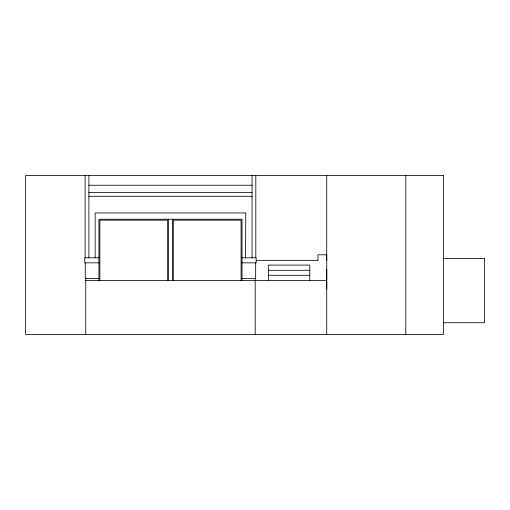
<?xml version="1.0" encoding="UTF-8"?>
<svg xmlns="http://www.w3.org/2000/svg" width="510" height="510" viewBox="0 0 510 510"><rect width="100%" height="100%" fill="white"/><g stroke="black" fill="none" stroke-linecap="round" stroke-linejoin="round"><path stroke-width="0.76" d="M309.793 280.417L309.793 265.079L268.375 265.079L268.375 280.417M326.738 334.388L326.738 175.612M245.571 258.034L245.782 212.951L95.16 212.951L95.16 257.824M88.887 185.245L252.061 185.245M88.887 192.557L252.061 192.557M88.887 196.318L252.061 196.318M98.927 257.824L84.807 257.824L84.807 262.848L98.927 262.848M242.014 257.824L256.179 257.824L256.179 262.854L242.014 262.854M443.069 258.449L484.5 258.532M256.179 260.336L318.017 260.336M268.375 270.3L309.793 270.3M268.375 275.279L309.793 275.279M98.927 278.536L85.278 278.536L85.278 262.848M242.014 278.536L255.669 278.536L255.669 262.854M85.75 280.417L326.738 280.417M443.47 322.741L484.5 322.741L484.5 258.449M405.813 175.612L405.813 334.388M326.738 260.336L326.738 254.802L317.953 254.802L317.953 260.336M326.738 269.299L326.738 289.023M255.822 175.612L255.822 257.824M255.198 278.536L255.198 334.388M252.061 175.612L252.042 257.843M242.014 280.417L242.014 219.23L98.927 219.23L98.927 280.417M241.077 280.417L241.077 220.167L173.298 220.167L173.298 280.417M172.355 219.23L172.355 280.417M168.587 219.23L168.587 280.417M167.65 280.417L167.65 220.167L99.871 220.167L99.871 280.417M88.887 175.612L88.887 257.824M85.75 278.02L85.75 334.388M85.119 175.612L85.119 257.824M443.47 175.612L25.5 175.612L25.5 334.388L443.47 334.388L443.47 175.612"/></g></svg>
